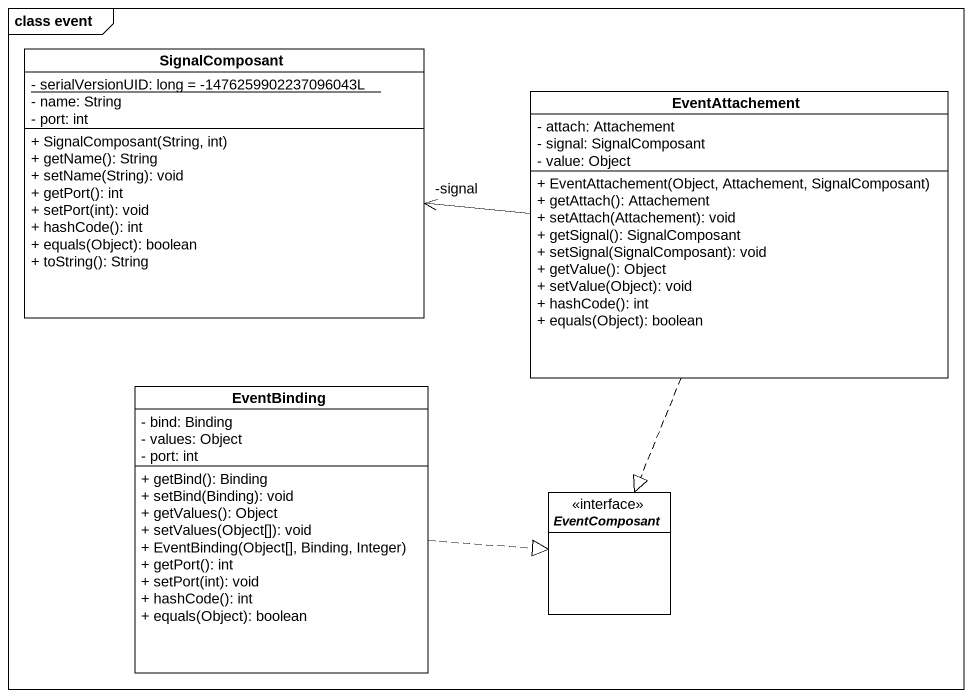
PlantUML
@startuml
mainframe class event
hide circle
hide empty members
skinparam classAttributeIconSize 0
class SignalComposant {
  {static} - serialVersionUID: long = -1476259902237096043L
  - name: String
  - port: int
  + SignalComposant(String, int)
  + getName(): String
  + setName(String): void
  + getPort(): int
  + setPort(int): void
  + hashCode(): int
  + equals(Object): boolean
  + toString(): String
}
class EventAttachement {
  - attach: Attachement
  - signal: SignalComposant
  - value: Object
  + EventAttachement(Object, Attachement, SignalComposant)
  + getAttach(): Attachement
  + setAttach(Attachement): void
  + getSignal(): SignalComposant
  + setSignal(SignalComposant): void
  + getValue(): Object
  + setValue(Object): void
  + hashCode(): int
  + equals(Object): boolean
}
class EventBinding {
  - bind: Binding
  - values: Object
  - port: int
  + getBind(): Binding
  + setBind(Binding): void
  + getValues(): Object
  + setValues(Object[]): void
  + EventBinding(Object[], Binding, Integer)
  + getPort(): int
  + setPort(int): void
  + hashCode(): int
  + equals(Object): boolean
}
interface EventComposant <<interface>>
EventAttachement -left-> "-signal" SignalComposant
EventAttachement ..|> EventComposant
EventBinding .right.|> EventComposant
@enduml
